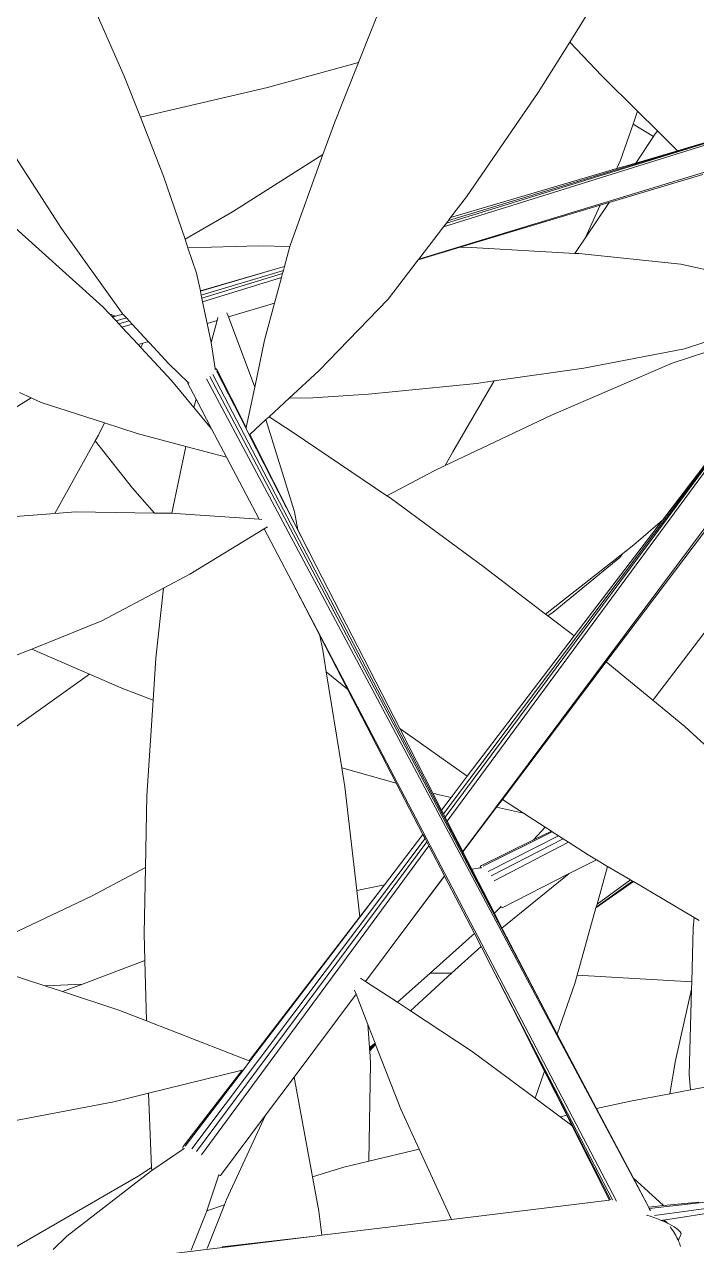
# Model space of a CAD drawing. Header units: millimetres. Extents: x 17 to 218440, y 21 to 53693.
# Drawn here: x 41461.1 to 41532.4, y 10370.1 to 10499.6 of the extents above; entities that cross this region are included whole.
import ezdxf

# ---------------------------------------------------------------- set-up
doc = ezdxf.new("R2010")
doc.units = ezdxf.units.MM
doc.header["$MEASUREMENT"] = 0
doc.layers.add('Edges', color=7, linetype='Continuous', lineweight=18)

# ---------------------------------------------------------------- blocks, each defined once
blk = doc.blocks.new('BAMBOOPLAN')
at = {"layer": 'Edges'}
for p, q in [((2.5316, -1.811), (1.8092, -2.3435)), ((2.1456, -3.2292), (2.5992, -1.8133)), ((1.7896, -2.4021), (2.5414, -1.8562)), ((2.5174, -1.8841), (2.1083, -3.1934)), ((1.92, -1.9235), (1.8986, -2.0166)), ((2.2771, -1.9967), (1.8114, -2.3368)), ((1.8986, -2.0166), (1.8785, -2.1042)), ((1.8986, -2.0166), (1.9614, -2.0492)), ((1.9614, -2.0492), (2.03, -2.082)), ((1.6107, -2.0548), (1.6061, -2.1502)), ((2.1871, -2.0617), (1.8129, -2.3322)), ((2.1068, -2.1189), (2.1871, -2.0617)), ((2.03, -2.1028), (2.03, -2.082)), ((2.03, -2.082), (2.0684, -2.1005)), ((1.8785, -2.1042), (1.8272, -2.2893)), ((2.03, -2.1028), (2.0654, -2.1106)), ((2.03, -2.1604), (2.03, -2.1028)), ((2.0654, -2.1106), (2.0661, -2.1077)), ((2.0661, -2.1077), (2.0684, -2.1005)), ((2.0684, -2.1005), (2.1068, -2.1189)), ((2.053, -2.1572), (2.0654, -2.1106)), ((2.053, -2.1572), (2.1068, -2.1189)), ((2.0344, -2.2269), (2.1549, -2.1402)), ((1.1662, -2.1657), (1.277, -2.2855)), ((1.4878, -2.231), (1.6061, -2.1502)), ((1.6061, -2.1502), (1.6014, -2.2487)), ((2.0287, -2.1745), (2.053, -2.1572)), ((2.0287, -2.1745), (2.03, -2.1604)), ((1.8147, -2.3269), (2.0287, -2.1745)), ((1.3204, -2.3365), (1.4878, -2.231)), ((1.843, -2.3647), (2.0228, -2.2353)), ((2.0176, -2.2901), (2.0344, -2.2269)), ((2.0176, -2.2901), (2.0228, -2.2353)), ((2.0228, -2.2353), (2.0344, -2.2269)), ((1.6014, -2.2487), (1.6006, -2.2997)), ((2.3977, -2.2602), (2.1033, -3.1886)), ((2.1675, -2.2797), (2.2743, -2.2679)), ((1.277, -2.2855), (1.3204, -2.3365)), ((1.8272, -2.2893), (1.8147, -2.3269)), ((2.0123, -2.3097), (2.0176, -2.2901)), ((2.0162, -2.3151), (2.1675, -2.2797)), ((1.4994, -2.4265), (1.6006, -2.2997)), ((1.6006, -2.2997), (1.5984, -2.4447)), ((2.0106, -2.3167), (2.0123, -2.3097)), ((1.8129, -2.3322), (1.8114, -2.3368)), ((1.8147, -2.3269), (1.8129, -2.3322)), ((1.8594, -2.3594), (2.0106, -2.3167)), ((2.0106, -2.3167), (2.0162, -2.3151)), ((1.3204, -2.3365), (1.3827, -2.4095)), ((1.8092, -2.3435), (1.7896, -2.4021)), ((1.8114, -2.3368), (1.8092, -2.3435)), ((2.2042, -2.4261), (2.3255, -2.3335)), ((2.2148, -2.3993), (2.3006, -2.3346)), ((1.7892, -2.4035), (1.843, -2.3647)), ((1.843, -2.3647), (1.8594, -2.3594)), ((1.7892, -2.4035), (1.7654, -2.4748)), ((1.7896, -2.4021), (1.7892, -2.4035)), ((2.0801, -2.4768), (2.2148, -2.3993)), ((2.3523, -2.401), (2.0994, -3.1849)), ((2.268, -2.6559), (2.3523, -2.401)), ((1.3827, -2.4095), (1.4448, -2.4894)), ((2.2575, -2.8864), (2.4097, -2.4178)), ((1.1333, -2.4335), (1.2625, -2.5352)), ((1.4448, -2.4894), (1.4994, -2.4265)), ((2.0569, -2.5604), (2.2042, -2.4261)), ((1.5541, -2.4623), (1.5986, -2.4478)), ((1.5984, -2.4447), (1.5986, -2.4478)), ((1.5986, -2.4478), (1.6007, -2.4792)), ((1.453, -2.5), (1.5541, -2.4623)), ((1.5889, -2.4876), (1.6007, -2.4792)), ((1.6007, -2.4792), (1.6012, -2.4853)), ((1.7654, -2.4748), (1.7018, -2.6115)), ((1.9577, -2.5395), (2.0801, -2.4768)), ((1.4448, -2.4894), (1.453, -2.5)), ((1.4923, -2.5558), (1.5889, -2.4876)), ((1.4925, -2.5563), (1.5889, -2.4876)), ((1.6012, -2.4853), (1.4957, -2.5616)), ((1.6015, -2.4902), (1.4982, -2.5656)), ((1.6019, -2.4962), (1.5011, -2.5705)), ((1.6012, -2.4853), (1.6015, -2.4902)), ((1.6015, -2.4902), (1.6019, -2.4962)), ((1.6019, -2.4962), (1.6047, -2.5364)), ((1.453, -2.5), (1.4781, -2.5322)), ((1.2625, -2.5352), (1.3891, -2.6252)), ((1.4781, -2.5322), (1.4923, -2.5558)), ((1.1769, -2.549), (1.3605, -2.6267)), ((1.5456, -2.5792), (1.6047, -2.5364)), ((1.6047, -2.5364), (1.6087, -2.5948)), ((1.7844, -2.6208), (1.9338, -2.5517)), ((1.9337, -2.6615), (1.9577, -2.5395)), ((1.9338, -2.5517), (1.9577, -2.5395)), ((1.4923, -2.5558), (1.4925, -2.5563)), ((1.4925, -2.5563), (1.4957, -2.5616)), ((1.4957, -2.5616), (1.4982, -2.5656)), ((1.4982, -2.5656), (1.5011, -2.5705)), ((1.5011, -2.5705), (1.5183, -2.5991)), ((1.9294, -2.6851), (2.0569, -2.5604)), ((1.5183, -2.5991), (1.5309, -2.59)), ((1.5309, -2.59), (1.5305, -2.5852)), ((1.5333, -2.6241), (1.5309, -2.59)), ((1.5456, -2.5792), (1.5413, -2.574)), ((1.6178, -2.6669), (1.5456, -2.5792)), ((1.5183, -2.5991), (1.5333, -2.6241)), ((1.6087, -2.5948), (1.6178, -2.6669)), ((1.3605, -2.6267), (1.3732, -2.6334)), ((1.3833, -2.634), (1.3929, -2.6272)), ((1.3891, -2.6252), (1.3929, -2.6272)), ((1.3929, -2.6272), (1.3998, -2.6309)), ((1.5333, -2.6241), (1.5334, -2.6243)), ((1.5334, -2.6243), (1.5517, -2.6596)), ((1.7018, -2.6115), (1.6726, -2.6658)), ((1.7064, -2.6531), (1.7844, -2.6208)), ((1.3732, -2.6334), (1.3816, -2.6339)), ((1.3732, -2.6334), (1.3784, -2.6362)), ((1.3784, -2.6362), (1.3816, -2.6339)), ((1.3784, -2.6362), (1.3794, -2.6368)), ((1.3794, -2.6368), (1.3833, -2.634)), ((1.3794, -2.6368), (1.3865, -2.6405)), ((1.3816, -2.6339), (1.3833, -2.634)), ((1.3998, -2.6309), (1.3865, -2.6405)), ((1.3865, -2.6405), (1.3918, -2.6433)), ((1.405, -2.6337), (1.3918, -2.6433)), ((1.3918, -2.6433), (1.3979, -2.6466)), ((1.411, -2.6369), (1.3979, -2.6466)), ((1.3979, -2.6466), (1.4297, -2.6634)), ((1.3998, -2.6309), (1.405, -2.6337)), ((1.405, -2.6337), (1.411, -2.6369)), ((1.411, -2.6369), (1.4427, -2.654)), ((1.4297, -2.6634), (1.4357, -2.6591)), ((1.4297, -2.6634), (1.4348, -2.6662)), ((1.4348, -2.6662), (1.4357, -2.6591)), ((1.4357, -2.6591), (1.4418, -2.6547)), ((1.4418, -2.6547), (1.4427, -2.654)), ((1.4418, -2.6547), (1.4453, -2.6554)), ((1.4427, -2.654), (1.4453, -2.6554)), ((1.4453, -2.6554), (1.4839, -2.6761)), ((1.5534, -2.6595), (1.5517, -2.6596)), ((1.5517, -2.6596), (1.5527, -2.6614)), ((1.5547, -2.6603), (1.5534, -2.6595)), ((1.5547, -2.6603), (1.6257, -2.729)), ((1.5548, -2.6624), (1.6259, -2.7305)), ((1.6726, -2.6658), (1.7064, -2.6531)), ((1.9294, -2.6851), (1.9337, -2.6615)), ((2.1988, -2.8653), (2.268, -2.6559)), ((2.2394, -2.7052), (2.268, -2.6559)), ((1.4348, -2.6662), (1.4952, -2.6982)), ((1.4839, -2.6761), (1.5203, -2.6928)), ((2.5877, -3.6467), (1.5447, -2.6785)), ((2.3427, -3.4173), (1.5485, -2.6738)), ((2.2693, -3.3479), (1.5516, -2.6693)), ((1.6178, -2.6669), (1.6257, -2.729)), ((1.6726, -2.6658), (1.6531, -2.702)), ((1.4952, -2.6982), (1.5406, -2.7258)), ((1.5203, -2.6928), (1.5204, -2.6947)), ((1.5203, -2.6928), (1.5219, -2.6936)), ((1.5204, -2.6947), (1.5397, -2.7129)), ((1.6531, -2.702), (1.6499, -2.7078)), ((1.6531, -2.702), (1.6953, -2.7128)), ((1.861, -2.757), (1.9164, -2.6977)), ((1.9164, -2.6977), (1.9294, -2.6851)), ((1.5406, -2.7258), (1.5397, -2.7129)), ((1.5397, -2.7129), (1.5766, -2.7476)), ((1.6499, -2.7078), (1.6341, -2.7372)), ((1.7363, -2.8259), (1.6499, -2.7078)), ((1.6953, -2.7128), (1.861, -2.757)), ((2.2278, -2.7232), (2.2394, -2.7052)), ((2.3446, -2.9146), (2.4109, -2.7132)), ((1.5406, -2.7258), (1.5766, -2.7476)), ((1.6257, -2.729), (1.6259, -2.7305)), ((1.6259, -2.7305), (1.6337, -2.738)), ((1.6341, -2.7372), (1.6337, -2.738)), ((1.6337, -2.738), (1.7944, -2.8922)), ((1.6341, -2.7372), (1.7503, -2.8496)), ((2.1468, -2.8481), (2.2278, -2.7232)), ((2.157, -2.8414), (2.2252, -2.7301)), ((2.2252, -2.7301), (2.2278, -2.7232)), ((1.5766, -2.7476), (1.612, -2.781)), ((1.861, -2.757), (1.8666, -2.7585)), ((1.8666, -2.7585), (2.0359, -2.8114)), ((1.2149, -2.9014), (1.3025, -2.7925)), ((1.2832, -2.7906), (1.3025, -2.7925)), ((1.3025, -2.7925), (1.3195, -2.7941)), ((1.3195, -2.7941), (1.42, -2.7924)), ((1.4175, -2.8131), (1.42, -2.7924)), ((1.42, -2.7924), (1.4724, -2.7915)), ((1.4724, -2.7915), (1.5482, -2.7858)), ((1.5482, -2.7858), (1.612, -2.781)), ((1.5615, -2.8885), (1.5482, -2.7858)), ((1.612, -2.781), (1.6894, -2.8539)), ((1.4158, -2.8228), (1.4175, -2.8131)), ((2.0359, -2.8114), (2.1468, -2.8481)), ((1.3939, -2.9467), (1.4158, -2.8228)), ((1.4158, -2.8228), (1.4928, -2.8718)), ((1.7503, -2.8496), (1.7363, -2.8259)), ((1.7503, -2.8496), (1.7944, -2.8922)), ((2.1468, -2.8481), (2.1512, -2.8495)), ((2.1512, -2.8495), (2.157, -2.8414)), ((2.1512, -2.8495), (2.1988, -2.8653)), ((1.5666, -2.8868), (1.6894, -2.8539)), ((1.6173, -2.9666), (1.7014, -2.8652)), ((1.6894, -2.8539), (1.6936, -2.8528)), ((1.7014, -2.8652), (1.7053, -2.8606)), ((1.7014, -2.8652), (1.7662, -2.9263)), ((2.1149, -3.119), (2.1988, -2.8653)), ((1.4928, -2.8718), (1.5367, -2.8967)), ((1.5615, -2.8885), (1.5666, -2.8868)), ((2.1767, -3.1351), (2.2575, -2.8864)), ((2.2575, -2.8864), (2.3431, -2.9185)), ((1.4231, -2.9341), (1.5367, -2.8967)), ((1.5367, -2.8967), (1.5615, -2.8885)), ((1.7944, -2.8922), (1.9946, -3.0843)), ((2.3431, -2.9185), (2.3446, -2.9146)), ((2.3431, -2.9185), (2.4019, -2.9405)), ((1.3939, -2.9467), (1.4231, -2.9341)), ((1.7662, -2.9263), (2.5387, -3.654)), ((1.7662, -2.9263), (1.8337, -2.9904)), ((2.4019, -2.9405), (2.4543, -2.9626)), ((1.2444, -3.0109), (1.3939, -2.9467)), ((1.5864, -2.9998), (1.6173, -2.9666)), ((1.8454, -3.0101), (1.8337, -2.9904)), ((1.8337, -2.9904), (1.9001, -3.0534)), ((1.5142, -3.0773), (1.5864, -2.9998)), ((1.6104, -3.1041), (1.5864, -2.9998)), ((1.8611, -3.0393), (1.8454, -3.0101)), ((1.8611, -3.0393), (1.9001, -3.0534)), ((1.931, -3.1693), (1.8611, -3.0393)), ((1.9001, -3.0534), (2.0165, -3.164)), ((1.4277, -3.1523), (1.5142, -3.0773)), ((1.9946, -3.0843), (2.1149, -3.119)), ((1.9946, -3.0843), (2.0739, -3.1604)), ((1.6271, -3.1654), (1.6104, -3.1041)), ((2.1022, -3.1576), (2.1149, -3.119)), ((2.1721, -3.1492), (2.1767, -3.1351)), ((2.1721, -3.1492), (2.2138, -3.1442)), ((2.1767, -3.1351), (2.2138, -3.1442)), ((2.2138, -3.1442), (2.2517, -3.1535)), ((1.4042, -3.1726), (1.4277, -3.1523)), ((1.4193, -3.3048), (1.5229, -3.1596)), ((1.4277, -3.1523), (1.5229, -3.1596)), ((1.5229, -3.1596), (1.5763, -3.1637)), ((1.5763, -3.1637), (1.6271, -3.1654)), ((1.931, -3.1693), (2.0165, -3.164)), ((2.0165, -3.164), (2.0801, -3.2244)), ((2.0739, -3.1604), (2.0836, -3.1598)), ((2.0739, -3.1604), (2.0946, -3.1803)), ((2.0836, -3.1598), (2.1022, -3.1576)), ((2.0946, -3.1803), (2.1022, -3.1576)), ((2.146, -3.2296), (2.1721, -3.1492)), ((2.1823, -3.24), (2.2642, -3.1566)), ((2.2751, -3.1593), (2.1921, -3.2451)), ((2.2833, -3.1613), (2.1984, -3.2499)), ((2.2927, -3.1636), (2.2052, -3.2557)), ((2.2412, -3.1777), (2.2517, -3.1535)), ((2.2412, -3.1777), (2.2625, -3.1562)), ((2.2517, -3.1535), (2.2625, -3.1562)), ((2.2625, -3.1562), (2.2642, -3.1566)), ((2.2642, -3.1566), (2.2751, -3.1593)), ((2.2751, -3.1593), (2.2833, -3.1613)), ((2.2833, -3.1613), (2.2927, -3.1636)), ((2.2927, -3.1636), (2.3272, -3.1721)), ((1.6654, -3.3055), (1.6271, -3.1654)), ((1.9448, -3.1951), (1.931, -3.1693)), ((2.0946, -3.1803), (2.0994, -3.1849)), ((2.1796, -3.2399), (2.2412, -3.1777)), ((2.3092, -3.2083), (2.3414, -3.175)), ((2.3272, -3.1721), (2.3414, -3.175)), ((2.3414, -3.175), (2.3606, -3.1789)), ((2.3641, -3.2382), (2.3606, -3.1789)), ((2.3606, -3.1789), (2.4001, -3.187)), ((2.0132, -3.3375), (1.9448, -3.1951)), ((2.0994, -3.1849), (2.1033, -3.1886)), ((2.1033, -3.1886), (2.1083, -3.1934)), ((2.1083, -3.1934), (2.1456, -3.2292)), ((2.3641, -3.2382), (2.4001, -3.187)), ((2.3643, -3.243), (2.4036, -3.1877)), ((2.4048, -3.1879), (2.3644, -3.2441)), ((2.4051, -3.188), (2.3644, -3.2441)), ((2.4001, -3.187), (2.4036, -3.1877)), ((2.4036, -3.1877), (2.4048, -3.1879)), ((2.4048, -3.1879), (2.4051, -3.188)), ((2.4051, -3.188), (2.5101, -3.2094)), ((2.2298, -3.2907), (2.3092, -3.2083)), ((2.2397, -3.3195), (2.3092, -3.2083)), ((2.514, -3.2251), (2.5101, -3.2094)), ((2.5101, -3.2094), (2.5186, -3.2112)), ((2.0851, -3.2292), (1.9045, -3.7893)), ((2.0892, -3.233), (1.9123, -3.7908)), ((2.0944, -3.2379), (1.9209, -3.793)), ((2.0498, -3.3159), (2.0801, -3.2244)), ((2.0801, -3.2244), (2.0851, -3.2292)), ((2.0851, -3.2292), (2.0892, -3.233)), ((2.0892, -3.233), (2.0944, -3.2379)), ((2.0944, -3.2379), (2.1315, -3.2732)), ((2.1456, -3.2292), (2.146, -3.2296)), ((2.146, -3.2296), (2.1673, -3.25)), ((2.3643, -3.243), (2.3641, -3.2382)), ((2.5384, -3.3027), (2.514, -3.2251)), ((2.1673, -3.25), (2.1787, -3.2442)), ((2.1673, -3.25), (2.1834, -3.2655)), ((2.1796, -3.2399), (2.1786, -3.2416)), ((2.1786, -3.2416), (2.1787, -3.2442)), ((2.1787, -3.2442), (2.181, -3.243)), ((2.3644, -3.2441), (2.3643, -3.243)), ((2.3644, -3.2441), (2.3706, -3.3499)), ((2.1078, -3.3472), (2.1315, -3.2732)), ((2.1078, -3.3472), (2.1318, -3.2735)), ((2.1315, -3.2732), (2.1318, -3.2735)), ((2.1318, -3.2735), (2.2028, -3.3409)), ((2.1834, -3.2655), (2.2063, -3.2874)), ((2.2063, -3.2874), (2.2215, -3.302)), ((2.2215, -3.302), (2.2269, -3.2907)), ((2.2269, -3.2907), (2.2278, -3.2887)), ((2.2298, -3.2907), (2.2269, -3.2907)), ((1.699, -3.4092), (1.6654, -3.3055)), ((2.2215, -3.302), (2.2397, -3.3195)), ((2.3706, -3.3499), (2.5384, -3.3027)), ((2.5417, -3.3131), (2.5384, -3.3027)), ((2.5538, -3.4233), (2.5417, -3.3131)), ((2.5807, -3.4372), (2.5417, -3.3131)), ((1.9443, -3.6351), (2.0449, -3.3308)), ((2.0132, -3.3375), (2.0498, -3.3159)), ((2.0306, -3.3736), (2.0449, -3.3308)), ((2.0449, -3.3308), (2.0498, -3.3159)), ((2.2397, -3.3195), (2.2693, -3.3479)), ((2.0306, -3.3736), (2.0132, -3.3375)), ((2.0706, -3.4634), (2.1078, -3.3472)), ((2.1592, -3.4194), (2.2008, -3.345)), ((2.2008, -3.345), (2.2028, -3.3409)), ((2.2028, -3.3409), (2.2189, -3.3563)), ((2.3427, -3.4173), (2.2693, -3.3479)), ((2.3713, -3.3629), (2.3706, -3.3499)), ((2.1899, -3.4092), (2.2189, -3.3563)), ((2.2189, -3.3563), (2.2424, -3.3785)), ((2.3714, -3.4442), (2.3713, -3.3629)), ((1.943, -3.635), (2.0306, -3.3736)), ((2.3112, -3.4448), (2.2424, -3.3785)), ((2.2424, -3.3785), (2.5325, -3.6541)), ((1.6358, -3.4767), (1.699, -3.4092)), ((1.7297, -3.5043), (1.699, -3.4092)), ((2.1266, -3.4776), (2.1592, -3.4194)), ((2.1493, -3.4834), (2.1899, -3.4092)), ((2.1592, -3.4194), (2.1899, -3.4092)), ((2.3714, -3.4442), (2.3427, -3.4173)), ((2.5621, -3.474), (2.5538, -3.4233)), ((3.0717, -3.4161), (2.6154, -3.6581)), ((2.5897, -3.4583), (2.5807, -3.4372)), ((2.5897, -3.4583), (2.6445, -3.4274)), ((2.0706, -3.4634), (2.0619, -3.4612)), ((2.5297, -3.6554), (2.3112, -3.4448)), ((2.3714, -3.5034), (2.3112, -3.4448)), ((2.4646, -3.5314), (2.3714, -3.4442)), ((2.5621, -3.474), (2.5897, -3.4583)), ((3.0091, -3.448), (2.6005, -3.656)), ((1.4953, -3.614), (1.6358, -3.4767)), ((2.1266, -3.4776), (2.0706, -3.4634)), ((2.1493, -3.4834), (2.1266, -3.4776)), ((2.5118, -3.5024), (2.5621, -3.474)), ((2.0154, -3.6359), (2.0632, -3.4865)), ((2.0632, -3.4865), (2.059, -3.4816)), ((2.0952, -3.5241), (2.0632, -3.4865)), ((2.2581, -3.5111), (2.1493, -3.4834)), ((1.7439, -3.5424), (1.7297, -3.5043)), ((2.3715, -3.547), (2.2581, -3.5111)), ((2.3715, -3.547), (2.3714, -3.5034)), ((2.4251, -3.5557), (2.3714, -3.5034)), ((2.4646, -3.5314), (2.5118, -3.5024)), ((2.1147, -3.5471), (2.0952, -3.5241)), ((2.1087, -3.556), (2.0952, -3.5241)), ((2.5518, -3.613), (2.4646, -3.5314)), ((1.666, -3.6074), (1.7439, -3.5424)), ((1.776, -3.6282), (1.7439, -3.5424)), ((2.1087, -3.556), (2.1147, -3.5471)), ((2.1159, -3.5485), (2.1096, -3.558)), ((2.1137, -3.5545), (2.1161, -3.5488)), ((2.1159, -3.5485), (2.1147, -3.5471)), ((2.1161, -3.5488), (2.1159, -3.5485)), ((2.1845, -3.6292), (2.1161, -3.5488)), ((2.4163, -3.5612), (2.3715, -3.547)), ((2.1096, -3.558), (2.1087, -3.556)), ((2.1103, -3.5597), (2.1096, -3.558)), ((2.1137, -3.5545), (2.1103, -3.5597)), ((2.1109, -3.5611), (2.1103, -3.5597)), ((2.1109, -3.5611), (2.1137, -3.5545)), ((2.1181, -3.578), (2.1109, -3.5611)), ((2.4163, -3.5612), (2.4251, -3.5557)), ((2.4377, -3.568), (2.4163, -3.5612)), ((2.4377, -3.568), (2.4251, -3.5557)), ((2.5282, -3.6561), (2.4377, -3.568)), ((2.1644, -3.7194), (2.1181, -3.578)), ((1.6147, -3.6279), (1.666, -3.6074)), ((1.6413, -3.628), (1.666, -3.6074)), ((2.5895, -3.6483), (2.7078, -3.5918)), ((1.6133, -3.6285), (1.6147, -3.6279)), ((1.6413, -3.628), (1.7326, -3.6265)), ((1.7326, -3.6265), (1.776, -3.6282)), ((2.6086, -3.6373), (2.5518, -3.613)), ((2.5877, -3.6467), (2.5518, -3.613)), ((2.6086, -3.6373), (2.6575, -3.6148)), ((1.5102, -3.6303), (1.6133, -3.6285)), ((1.6133, -3.6285), (1.6413, -3.628)), ((1.776, -3.6282), (1.943, -3.635)), ((1.9393, -3.6503), (1.9443, -3.6351)), ((1.943, -3.635), (1.9443, -3.6351)), ((1.9934, -3.7046), (2.0154, -3.6359)), ((2.0911, -3.7696), (2.0154, -3.6359)), ((2.2305, -3.6774), (2.1845, -3.6292)), ((2.5878, -3.6468), (2.6086, -3.6373)), ((1.8149, -3.7311), (1.9374, -3.6515)), ((1.891, -3.7901), (1.9374, -3.6515)), ((1.8934, -3.789), (1.9393, -3.6503)), ((1.9374, -3.6515), (1.9393, -3.6503)), ((2.5282, -3.6561), (2.3112, -3.762)), ((2.5285, -3.6559), (2.5282, -3.6561)), ((2.5325, -3.6541), (2.5327, -3.6543)), ((2.5327, -3.6543), (2.5328, -3.6544)), ((2.5387, -3.654), (2.5388, -3.654)), ((2.5878, -3.6468), (2.5877, -3.6467)), ((2.5895, -3.6483), (2.5878, -3.6468)), ((2.5907, -3.6593), (2.5887, -3.6596)), ((2.5917, -3.6504), (2.5895, -3.6483)), ((2.5948, -3.6591), (2.5907, -3.6593)), ((2.5917, -3.6504), (2.5924, -3.651)), ((2.5988, -3.659), (2.5948, -3.6591)), ((2.6079, -3.6592), (2.5988, -3.659)), ((2.6126, -3.6596), (2.6079, -3.6592)), ((2.6148, -3.6584), (2.6126, -3.6596)), ((2.614, -3.6597), (2.6126, -3.6596)), ((2.6172, -3.6599), (2.614, -3.6597)), ((2.6143, -3.659), (2.6148, -3.6584)), ((2.6148, -3.6584), (2.6151, -3.6581)), ((2.6154, -3.6581), (2.6151, -3.6581)), ((2.6173, -3.6582), (2.6154, -3.6581)), ((2.6229, -3.6607), (2.6172, -3.6599)), ((2.6207, -3.6595), (2.6173, -3.6582)), ((2.6229, -3.6607), (2.6207, -3.6595)), ((2.6262, -3.6612), (2.6229, -3.6607)), ((2.6342, -3.6627), (2.6262, -3.6612)), ((2.6301, -3.6653), (2.6283, -3.6641)), ((2.6408, -3.6646), (2.6342, -3.6627)), ((2.6454, -3.6667), (2.6408, -3.6646)), ((2.1644, -3.7194), (2.2305, -3.6774)), ((2.3112, -3.762), (2.2305, -3.6774)), ((2.6355, -3.6694), (2.6301, -3.6653)), ((2.6408, -3.674), (2.6355, -3.6694)), ((2.6445, -3.6776), (2.6408, -3.674)), ((2.6446, -3.6763), (2.6445, -3.6776)), ((2.6457, -3.6788), (2.6445, -3.6776)), ((2.6478, -3.6687), (2.6454, -3.6667)), ((2.6468, -3.68), (2.6457, -3.6788)), ((2.647, -3.6784), (2.6468, -3.68)), ((2.6469, -3.6801), (2.6468, -3.68)), ((2.6469, -3.6801), (2.6477, -3.6706)), ((2.6499, -3.6833), (2.6469, -3.6801)), ((2.6477, -3.6706), (2.6478, -3.6687)), ((2.653, -3.6873), (2.6499, -3.6833)), ((1.9585, -3.8135), (1.9934, -3.7046)), ((1.9791, -3.8449), (1.9934, -3.7046)), ((2.1314, -3.7404), (2.1644, -3.7194)), ((1.7695, -3.7607), (1.8149, -3.7311)), ((1.8559, -3.836), (1.8149, -3.7311)), ((2.0911, -3.7696), (2.1314, -3.7404)), ((1.5764, -3.871), (1.7695, -3.7607)), ((2.1173, -3.8159), (2.0911, -3.7696)), ((2.3112, -3.762), (2.1335, -3.8488)), ((1.8576, -3.8404), (1.8921, -3.7943)), ((1.891, -3.7901), (1.8908, -3.7921)), ((1.8908, -3.7921), (1.8921, -3.7943)), ((1.8921, -3.7943), (1.8936, -3.7923)), ((1.9558, -3.8148), (1.9558, -3.8126)), ((1.9585, -3.8135), (1.9558, -3.8148)), ((1.9564, -3.8708), (1.9558, -3.8148)), ((2.1335, -3.8488), (2.1173, -3.8159)), ((1.7682, -3.9763), (1.8562, -3.8423)), ((1.8408, -3.8549), (1.8559, -3.836)), ((1.8576, -3.8404), (1.8559, -3.836)), ((1.8562, -3.8423), (1.8576, -3.8404)), ((1.9787, -3.8532), (1.9791, -3.8449)), ((2.1335, -3.8488), (2.1238, -3.8535)), ((2.1238, -3.8535), (1.0004, -4.402)), ((1.6848, -4.0348), (1.8408, -3.8549)), ((1.9564, -3.8708), (1.9787, -3.8532)), ((1.9756, -3.9244), (1.9787, -3.8532)), ((2.1238, -3.8535), (1.9962, -3.9147)), ((1.9544, -3.9131), (1.9564, -3.8751)), ((1.9564, -3.8751), (1.9564, -3.8708)), ((1.9533, -3.9348), (1.9544, -3.9131)), ((1.7554, -4.0019), (1.7682, -3.9763))]:
    blk.add_line(p, q, dxfattribs=at)

msp = doc.modelspace()

# ---------------------------------------------------------------- block references
at = {"xscale": 69.97983938875464, "yscale": 69.97983938875464, "zscale": 69.97983938875464, "rotation": 340.9588725647666}
msp.add_blockref('BAMBOOPLAN', (41439.4, 10674.49), dxfattribs=at)

doc.saveas('drawing.dxf')
